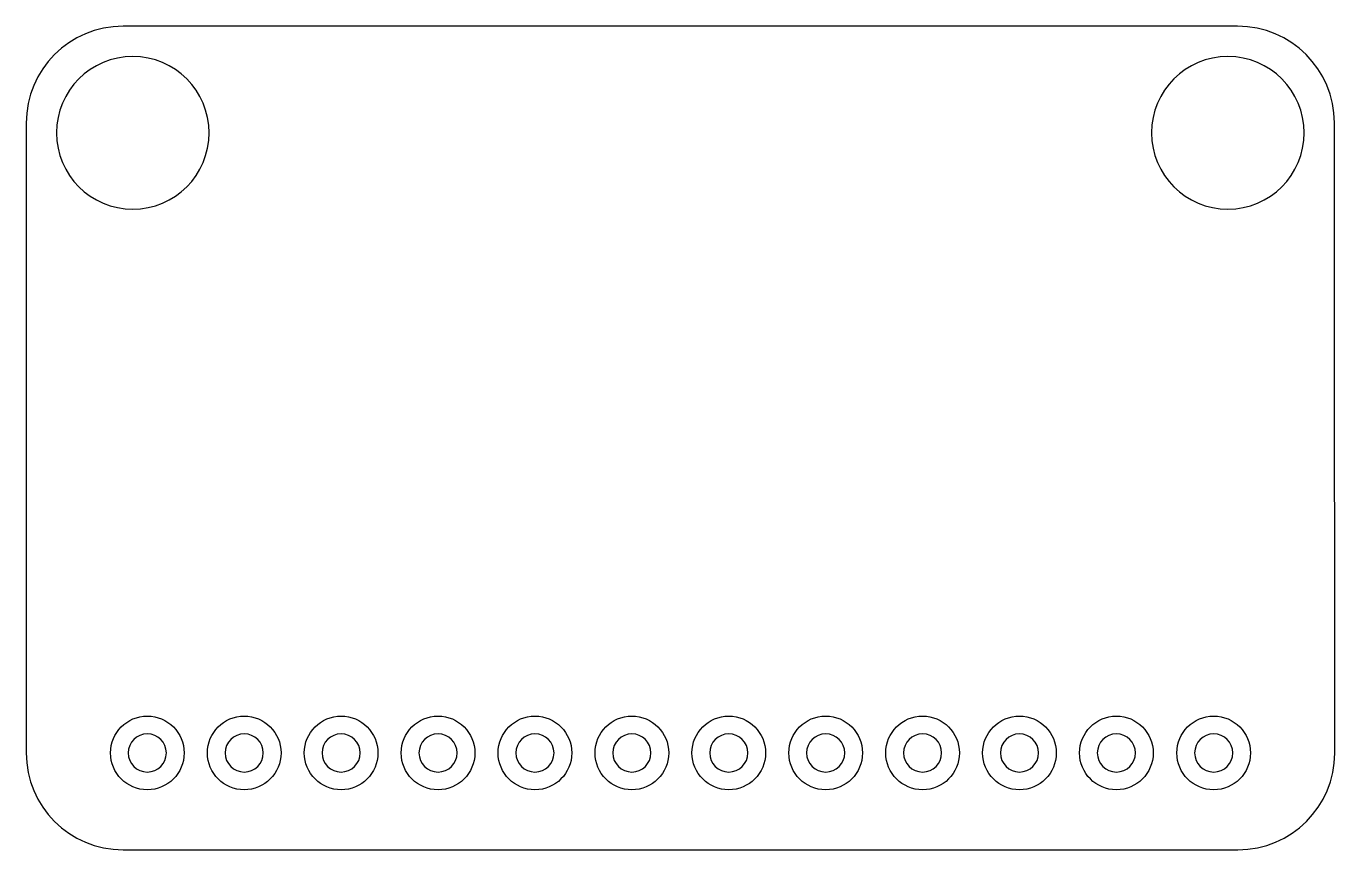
# Model space of a CAD drawing. Extents: x -125 to 1225, y -100 to 750.
import ezdxf

# ---------------------------------------------------------------- set-up
doc = ezdxf.new("R2010")
doc.units = 9

msp = doc.modelspace()

# ---------------------------------------------------------------- linework, layer by layer
for points in [[(1124.622, 750), (-25.398, 750)], [(-125.398, 650), (-125.398, 439.1), (-125.398, 0)], [(1225, -0.2), (1224.7, 518.2), (1224.6, 650.2)], [(-25.398, -100), (1125.002, -100)]]:
    msp.add_lwpolyline(points)
for points in [[(-20.078, 0.005), (-20.078, -0.005)], [(19.282, 0.005), (19.282, -0.005)], [(79.922, 0.005), (79.922, -0.005)], [(119.282, 0.005), (119.282, -0.005)], [(179.922, 0.005), (179.922, -0.005)], [(219.282, 0.005), (219.282, -0.005)], [(279.922, 0.005), (279.922, -0.005)], [(319.282, 0.005), (319.282, -0.005)], [(379.922, 0.005), (379.922, -0.005)], [(419.282, 0.005), (419.282, -0.005)], [(479.922, 0.005), (479.922, -0.005)], [(519.282, 0.005), (519.282, -0.005)], [(579.922, 0.005), (579.922, -0.005)], [(619.282, 0.005), (619.282, -0.005)], [(679.922, 0.005), (679.922, -0.005)], [(719.282, 0.005), (719.282, -0.005)], [(779.922, 0.005), (779.922, -0.005)], [(819.282, 0.005), (819.282, -0.005)], [(879.922, 0.005), (879.922, -0.005)], [(919.282, 0.005), (919.282, -0.005)], [(979.922, 0.005), (979.922, -0.005)], [(1019.282, 0.005), (1019.282, -0.005)], [(1080.32, 0.005), (1080.32, -0.005)], [(1119.68, 0.005), (1119.68, -0.005)]]:
    msp.add_lwpolyline(points, close=True)
for centre in [(-0.4, 0), (99.6, 0), (199.6, 0), (299.6, 0), (399.6, 0), (499.6, 0), (599.6, 0), (699.6, 0), (799.6, 0), (899.6, 0), (999.6, 0), (1100, 0)]:
    msp.add_circle(centre, 38)
for centre, radius, start, end in [((-25.398, 650), 100, 90, 180), ((1124.732085, 650.110061), 99.89, 0.074531764, 90), ((-15.398057, 639.905), 78.74, 180.069127513, 179.930872487), ((1114.601943, 639.905), 78.74, 180.069127513, 179.930872487), ((-0.398, 0.005), 19.68, 360, 180), ((99.602, 0.005), 19.68, 360, 180), ((199.602, 0.005), 19.68, 360, 180), ((299.602, 0.005), 19.68, 360, 180), ((399.602, 0.005), 19.68, 360, 180), ((499.602, 0.005), 19.68, 360, 180), ((599.602, 0.005), 19.68, 360, 180), ((699.602, 0.005), 19.68, 360, 180), ((799.602, 0.005), 19.68, 360, 180), ((899.602, 0.005), 19.68, 360, 180), ((999.602, 0.005), 19.68, 360, 180), ((1100, 0.005), 19.68, 360, 180), ((-25.398, 0), 100, 180, 270), ((-0.398, -0.005), 19.68, 180, 360), ((99.602, -0.005), 19.68, 180, 360), ((199.602, -0.005), 19.68, 180, 360), ((299.602, -0.005), 19.68, 180, 360), ((399.602, -0.005), 19.68, 180, 360), ((499.602, -0.005), 19.68, 180, 360), ((599.602, -0.005), 19.68, 180, 360), ((699.602, -0.005), 19.68, 180, 360), ((799.602, -0.005), 19.68, 180, 360), ((899.602, -0.005), 19.68, 180, 360), ((999.602, -0.005), 19.68, 180, 360), ((1100, -0.005), 19.68, 180, 360), ((1125.002288, 0), 100, 270, 359.862489997)]:
    msp.add_arc(centre, radius, start, end)

doc.saveas('drawing.dxf')
